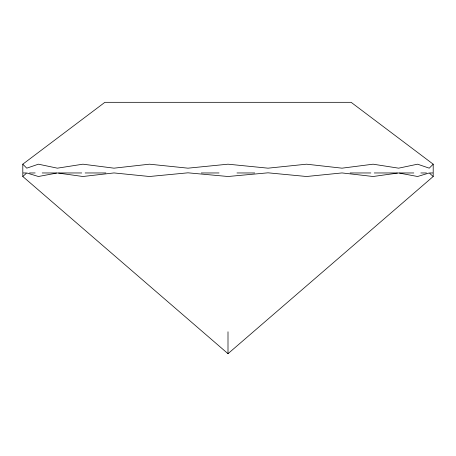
<?xml version="1.0" encoding="UTF-8"?>
<svg xmlns="http://www.w3.org/2000/svg" width="456" height="456" viewBox="0 0 456 456"><rect width="100%" height="100%" fill="white"/><g stroke="black" fill="none" stroke-linecap="round" stroke-linejoin="round"><path stroke-width="0.68" d="M433.2 164.189L429.256 168.173L417.582 164.189L398.618 168.173L373.099 164.189L342.006 168.173L306.529 164.189L268.031 168.173L228 164.189L187.969 168.173L149.471 164.189L113.994 168.173L82.901 164.189L57.382 168.173L38.418 164.189L26.744 168.173L22.8 164.189L104.88 102.315L351.12 102.315L433.2 164.189L433.2 176.5L228 353.685L22.8 176.5L22.8 164.189M22.8 176.5L26.744 172.961L38.418 176.5L57.382 172.961L82.901 176.5L113.994 172.932L149.471 176.5L187.969 172.818L228 176.5L268.031 172.818L306.529 176.5L342.006 172.932L373.099 176.5L398.618 172.961L417.582 176.5L429.256 172.961L433.2 176.5M23.273 172.961L26.066 172.961M29.554 172.961L35.158 172.961M42.191 172.961L56.493 172.961M58.624 172.961L81.727 172.961M85.147 172.961L105.889 172.961M201.29 172.961L219.022 172.961M236.977 172.961L254.71 172.961M350.111 172.961L370.853 172.961M374.273 172.961L397.375 172.961M399.507 172.961L413.809 172.961M420.842 172.961L426.445 172.961M429.934 172.961L432.727 172.961M228 331.791L228 353.685"/></g></svg>
